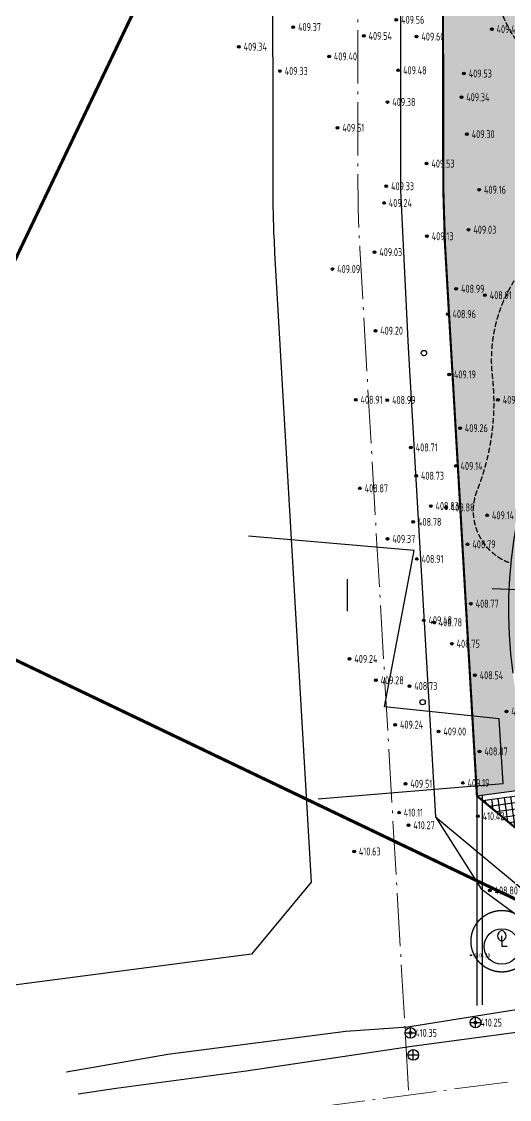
# Model space of a CAD drawing. Header units: millimetres. Extents: x 387826 to 388039216, y 3325062 to 3325368396.
# Drawn here: x 387516502 to 387562278, y 3324779552 to 3324880601 of the extents above; entities that cross this region are included whole.
import ezdxf
from ezdxf.enums import TextEntityAlignment as Align

# ---------------------------------------------------------------- set-up
doc = ezdxf.new("R2010")
doc.units = ezdxf.units.MM
doc.header["$LTSCALE"] = 1000
doc.header["$MEASUREMENT"] = 0
for name, pattern in [('000-Earth-MSCQ（不打印）$0$C2', [13.5, 10, -1.5, 0.5, -1.5]), ('000-Earth-MSCQ（不打印）$0$DASH', [0.35, 0.25, -0.1]), ('000-Earth-MSCQ（不打印）$0$DIVIDE2', [0.625, 0.25, -0.125, 0, -0.125, 0, -0.125]), ('C2', [13.5, 10, -1.5, 0.5, -1.5]), ('DASH', [0.35, 0.25, -0.1]), ('DIVIDE2', [0.625, 0.25, -0.125, 0, -0.125, 0, -0.125])]:
    doc.linetypes.add(name, pattern=pattern)
for name, color, linetype in [('0 Plan-Green C2', 75, 'DASH'), ('0 Plan-Green Hatch', 76, 'Continuous'), ('0 Plan-Hatch 1', 8, 'Continuous'), ('0 Plan-Light', 1, 'Continuous'), ('0 Plan-Pavedivide', 15, 'Continuous'), ('0 Plan-Road 2', 40, 'Continuous'), ('0-SITE', 7, 'Continuous'), ('0-非设计区域', 250, 'Continuous'), ('000-Earth-MSCQ（不打印）$0$0NT-Earth Building', 251, 'Continuous'), ('000-Earth-MSCQ（不打印）$0$0NT-Earth Legend', 250, 'Continuous'), ('000-Earth-MSCQ（不打印）$0$0NT-Earth Rord', 2, 'Continuous'), ('000-Earth-MSCQ（不打印）$0$0NT-Earth-Green tree', 63, 'Continuous'), ('000-Earth-MSCQ（不打印）$0$0NT-Redline', 1, '000-Earth-MSCQ（不打印）$0$DIVIDE2'), ('000-Earth-MSCQ（不打印）$0$GCD', 251, 'Continuous'), ('000-Earth-MSCQ（不打印）$0$GCD树', 7, 'Continuous'), ('000-Earth-MSCQ（不打印）$0$RD-红线', 7, 'Continuous'), ('000-Earth-MSCQ（不打印）$0$树范围', 251, 'Continuous'), ('0NT-Border', 21, 'DASH'), ('0NT-Redline', 1, 'DIVIDE2')]:
    doc.layers.add(name, color=color, linetype=linetype)
doc.layers.add('000-Earth-MSCQ（不打印）$0$RD-中线', color=1, linetype='000-Earth-MSCQ（不打印）$0$C2', lineweight=0)
doc.layers.add('RD-中线', color=1, linetype='C2', lineweight=0)
doc.layers.add('0NT-辅助线（不打印）', color=157, linetype='Continuous', plot=False)
doc.styles.add('000-Earth-MSCQ（不打印）$0$HZ', font='gbenor.shx', dxfattribs={"width": 0.8, "bigfont": 'hztxt.shx'})
doc.styles.add('000-Earth-MSCQ（不打印）$0$正等线体', font='simhei.ttf')

# ---------------------------------------------------------------- blocks, each defined once
blk = doc.blocks.new('2000')
at = {"layer": '0NT-辅助线（不打印）', "ltscale": 10}
blk.add_line((0, 3068), (0, -3068), dxfattribs=at)
blk = doc.blocks.new('000-Earth-MSCQ（不打印）$0$gc043')
for p, q in [((-1, 0), (1, 0)), ((0, -1), (0, 1))]:
    blk.add_line(p, q)
blk.add_circle((0, 0), 1)
blk = doc.blocks.new('000-Earth-MSCQ（不打印）$0$gc170')
at = {"linetype": 'Continuous'}
blk.add_circle((0, 0), 0.5, dxfattribs=at)
blk = doc.blocks.new('000-Earth-MSCQ（不打印）$0$gc200')
h = blk.add_hatch(color=256)
edge = h.paths.add_edge_path()
edge.add_arc((0, 0), 0.25, 0, 360)
blk.add_circle((0, 0), 0.25)
blk = doc.blocks.new('000-Earth-MSCQ（不打印）$0$gc143')
at = {"layer": '000-Earth-MSCQ（不打印）$0$0NT-Earth-Green tree'}
for p, q in [((0, 1), (0, 2)), ((0, 1), (0, 0)), ((1, 0), (0, 0))]:
    blk.add_line(p, q, dxfattribs=at)
at = {"layer": '000-Earth-MSCQ（不打印）$0$0NT-Earth-Green tree', "linetype": '000-Earth-MSCQ（不打印）$0$DASH'}
blk.add_circle((0, 1), 5.777, dxfattribs=at)
at = {"layer": '000-Earth-MSCQ（不打印）$0$0NT-Earth-Green tree'}
for centre, start, end in [((0.225, 2), 102.68038, 257.31962), ((-0.225, 2), 282.68038, 77.31962)]:
    blk.add_arc(centre, 1.025, start, end, dxfattribs=at)
blk = doc.blocks.new('000-Earth-MSCQ（不打印）')
at = {"layer": '000-Earth-MSCQ（不打印）$0$0NT-Earth Building', "flags": 128}
for points in [[(387520721, 3324782142), (387530226, 3324783808), (387546912, 3324785961), (387552741, 3324786370), (387567779, 3324788775), (387579793, 3324790052), (387589721, 3324790814), (387598654, 3324792024), (387601291, 3324792727), (387600907, 3324794168), (387617840, 3324795553), (387634357, 3324797873), (387640769, 3324799230), (387649253, 3324800804)], [(387544317, 3324807739), (387561675, 3324809177), (387561307, 3324815235), (387550552, 3324816369), (387553351, 3324831029), (387537800, 3324832364)]]:
    blk.add_lwpolyline(points, dxfattribs=at)
at = {"layer": '000-Earth-MSCQ（不打印）$0$0NT-Earth Rord', "color": 8}
blk.add_lwpolyline([(387552033, 3324893807), (387552063, 3324868731), (387552069, 3324864755), (387552782, 3324850055), (387555335, 3324806037), (387561084, 3324801279), (387570614, 3324793391), (387595709, 3324796739), (387645962, 3324804152), (387666309, 3324808574), (387684324, 3324814330), (387698925, 3324820143), (387705597, 3324824312, -0.0448259), (387717069, 3324835739, 0.0164464), (387733256, 3324845272, 0.0213039), (387753196, 3324859146, 0.0209961), (387778500, 3324880497, 0.0022573), (387807221, 3324906024, 0.0414719)], format="xyb", dxfattribs=at)
at = {"layer": '000-Earth-MSCQ（不打印）$0$0NT-Earth Rord', "color": 8, "flags": 128}
for points in [[(387790215, 3324888157), (387777723, 3324877273), (387767649, 3324868562), (387758627, 3324860781), (387752662, 3324855571), (387747446, 3324851660), (387736027, 3324842770), (387726800, 3324835027), (387713714, 3324822036), (387708514, 3324817913), (387691414, 3324810304), (387683238, 3324807016), (387667770, 3324802212), (387656747, 3324799398), (387632655, 3324795256), (387615975, 3324793065), (387598321, 3324790649), (387587299, 3324789161), (387577157, 3324787778), (387563166, 3324785843), (387553134, 3324784507), (387537561, 3324782188), (387525371, 3324780575), (387521821, 3324780050)], [(387555335, 3324806037), (387559618, 3324799296), (387568088, 3324793080), (387571294, 3324790788), (387574130, 3324790421)]]:
    blk.add_lwpolyline(points, dxfattribs=at)
at = {"layer": '000-Earth-MSCQ（不打印）$0$0NT-Redline', "ltscale": 2, "const_width": 200, "flags": 128}
blk.add_lwpolyline([(387727149, 3325038561), (387731947, 3325045522), (387732793, 3325048405), (387736658, 3325052380), (387738724, 3325053062), (387755596, 3325073700), (387757359, 3325075810), (387765031, 3325091176), (387763567, 3325091307), (387766674, 3325095973), (387768081, 3325098002), (387742439, 3325107401), (387733962, 3325100495), (387710761, 3325103573), (387709168, 3325096153), (387707062, 3325086343), (387667982, 3325089798), (387659067, 3324989866, -0.3880352), (387611316, 3324946127), (387565970, 3324946072), (387555981, 3324936059), (387556068, 3324865035), (387556223, 3324859820), (387559228, 3324808008), (387571720, 3324797668), (387579381, 3324798672), (387574233, 3324808495), (387578832, 3324814782), (387583345, 3324819564), (387587163, 3324822804), (387589540, 3324824523), (387592355, 3324826109), (387596137, 3324826850), (387597082, 3324832681), (387591571, 3324839025), (387608981, 3324853035), (387614411, 3324846804), (387614514, 3324846803), (387616795, 3324854896), (387623174, 3324853940), (387635096, 3324877615), (387637326, 3324880091), (387648093, 3324901769), (387653676, 3324913099), (387659030, 3324926313), (387666293, 3324933026), (387674563, 3324955273), (387674699, 3324955834), (387679274, 3324966056), (387692671, 3324988472), (387687672, 3324991570), (387699107, 3325013209), (387703731, 3325018963), (387707661, 3325021086), (387708979, 3325021533), (387713125, 3325024321), (387719878, 3325030250)], format="xyb", close=True, dxfattribs=at)
at = {"layer": '000-Earth-MSCQ（不打印）$0$RD-中线', "ltscale": 0.5, "flags": 128}
for points in [[(388022314, 3325363334), (388017166, 3325347164), (388004392, 3325306887), (387971320, 3325199118), (387960067, 3325162232, -0.0428905), (387909014, 3325035088), (387880970, 3324979543, -0.0950113), (387811952, 3324890064), (387779399, 3324861262, -0.1527071), (387615966, 3324788030), (387599394, 3324786062), (387481724, 3324770664)], [(388022314, 3325363334), (388017166, 3325347164), (388004392, 3325306887), (387971320, 3325199118), (387960067, 3325162232, -0.0428905), (387909014, 3325035088), (387880970, 3324979543, -0.0950113), (387811952, 3324890064), (387779399, 3324861262, -0.1527071), (387615966, 3324788030), (387599394, 3324786062), (387481724, 3324770664)], [(387547959, 3324954050), (387548068, 3324865025, 0.0141777), (387548236, 3324859357), (387552840, 3324779970)]]:
    blk.add_lwpolyline(points, format="xyb", dxfattribs=at)
at = {"layer": '000-Earth-MSCQ（不打印）$0$RD-红线', "color": 1, "ltscale": 10}
for p, q in [((387555981, 3324936059), (387556068, 3324865035)), ((387556223, 3324859820), (387559228, 3324808008))]:
    blk.add_line(p, q, dxfattribs=at)
at = {"layer": '000-Earth-MSCQ（不打印）$0$RD-红线', "color": 1, "ltscale": 10, "flags": 128}
for points in [[(387483510, 3324945971), (387538476, 3324946038), (387539971, 3324944540), (387539978, 3324938698), (387540068, 3324865015, 0.0141777), (387540249, 3324858894), (387543669, 3324799935), (387538067, 3324793166), (387533021, 3324792506)], [(387533021, 3324792506), (387515549, 3324790220, -0.0547178), (387512276, 3324790152), (387497190, 3324791491, 0.0547178), (387493917, 3324791423), (387481919, 3324789853)]]:
    blk.add_lwpolyline(points, format="xyb", dxfattribs=at)
blk.add_lwpolyline([(387559228, 3324808008), (387571822, 3324797584)], dxfattribs=at)
at = {"layer": '000-Earth-MSCQ（不打印）$0$RD-红线', "color": 1, "ltscale": 10}
blk.add_arc((387648068, 3324865147), 91986, 180.0703, 183.31936, dxfattribs=at)
at = {"layer": '000-Earth-MSCQ（不打印）$0$树范围', "linetype": 'Continuous'}
blk.add_circle((387561562, 3324793884), 1658, dxfattribs=at)
at = {"layer": '000-Earth-MSCQ（不打印）$0$0NT-Earth Legend', "linetype": 'Continuous', "xscale": 500, "yscale": 500, "zscale": 500}
for name, p in [('000-Earth-MSCQ（不打印）$0$gc170', (387554258, 3324849520)), ('000-Earth-MSCQ（不打印）$0$gc170', (387554127, 3324816793)), ('000-Earth-MSCQ（不打印）$0$gc043', (387559096, 3324786760)), ('000-Earth-MSCQ（不打印）$0$gc043', (387552985, 3324785786)), ('000-Earth-MSCQ（不打印）$0$gc043', (387553256, 3324783723))]:
    blk.add_blockref(name, p, dxfattribs=at)
at = {"layer": '000-Earth-MSCQ（不打印）$0$0NT-Earth-Green tree', "linetype": 'Continuous', "xscale": 500, "yscale": 500, "zscale": 1000}
blk.add_blockref('000-Earth-MSCQ（不打印）$0$gc143', (387561562, 3324793884), dxfattribs=at)
at = {"layer": '000-Earth-MSCQ（不打印）$0$GCD', "linetype": 'Continuous'}
ref = blk.add_blockref('000-Earth-MSCQ（不打印）$0$gc200', (387551663, 3324880770), dxfattribs=dict(at, xscale=500, yscale=500, zscale=500))
ref.add_attrib('height', '409.56', dxfattribs={"linetype": 'Continuous', "height": 750, "style": '000-Earth-MSCQ（不打印）$0$HZ', "width": 0.8}).set_placement((387552113, 3324880770), align=Align.MIDDLE_LEFT)
ref = blk.add_blockref('000-Earth-MSCQ（不打印）$0$gc200', (387541996, 3324880083), dxfattribs=dict(at, xscale=500, yscale=500, zscale=500))
ref.add_attrib('height', '409.37', dxfattribs={"linetype": 'Continuous', "height": 750, "style": '000-Earth-MSCQ（不打印）$0$HZ', "width": 0.8}).set_placement((387542446, 3324880083), align=Align.MIDDLE_LEFT)
ref = blk.add_blockref('000-Earth-MSCQ（不打印）$0$gc200', (387560617, 3324879892), dxfattribs=dict(at, xscale=500, yscale=500, zscale=500))
ref.add_attrib('height', '409.47', dxfattribs={"linetype": 'Continuous', "height": 750, "style": '000-Earth-MSCQ（不打印）$0$HZ', "width": 0.8}).set_placement((387561067, 3324879892), align=Align.MIDDLE_LEFT)
ref = blk.add_blockref('000-Earth-MSCQ（不打印）$0$gc200', (387548611, 3324879258), dxfattribs=dict(at, xscale=500, yscale=500, zscale=500))
ref.add_attrib('height', '409.54', dxfattribs={"linetype": 'Continuous', "height": 750, "style": '000-Earth-MSCQ（不打印）$0$HZ', "width": 0.8}).set_placement((387549061, 3324879258), align=Align.MIDDLE_LEFT)
ref = blk.add_blockref('000-Earth-MSCQ（不打印）$0$gc200', (387553566, 3324879193), dxfattribs=dict(at, xscale=500, yscale=500, zscale=500))
ref.add_attrib('height', '409.60', dxfattribs={"linetype": 'Continuous', "height": 750, "style": '000-Earth-MSCQ（不打印）$0$HZ', "width": 0.8}).set_placement((387554016, 3324879193), align=Align.MIDDLE_LEFT)
ref = blk.add_blockref('000-Earth-MSCQ（不打印）$0$gc200', (387536890, 3324878240), dxfattribs=dict(at, xscale=500, yscale=500, zscale=500))
ref.add_attrib('height', '409.34', dxfattribs={"linetype": 'Continuous', "height": 750, "style": '000-Earth-MSCQ（不打印）$0$HZ', "width": 0.8}).set_placement((387537340, 3324878240), align=Align.MIDDLE_LEFT)
ref = blk.add_blockref('000-Earth-MSCQ（不打印）$0$gc200', (387545356, 3324877335), dxfattribs=dict(at, xscale=500, yscale=500, zscale=500))
ref.add_attrib('height', '409.40', dxfattribs={"linetype": 'Continuous', "height": 750, "style": '000-Earth-MSCQ（不打印）$0$HZ', "width": 0.8}).set_placement((387545806, 3324877335), align=Align.MIDDLE_LEFT)
ref = blk.add_blockref('000-Earth-MSCQ（不打印）$0$gc200', (387540747, 3324875963), dxfattribs=dict(at, xscale=500, yscale=500, zscale=500))
ref.add_attrib('height', '409.33', dxfattribs={"linetype": 'Continuous', "height": 750, "style": '000-Earth-MSCQ（不打印）$0$HZ', "width": 0.8}).set_placement((387541197, 3324875963), align=Align.MIDDLE_LEFT)
ref = blk.add_blockref('000-Earth-MSCQ（不打印）$0$gc200', (387551847, 3324876032), dxfattribs=dict(at, xscale=500, yscale=500, zscale=500))
ref.add_attrib('height', '409.48', dxfattribs={"linetype": 'Continuous', "height": 750, "style": '000-Earth-MSCQ（不打印）$0$HZ', "width": 0.8}).set_placement((387552297, 3324876032), align=Align.MIDDLE_LEFT)
ref = blk.add_blockref('000-Earth-MSCQ（不打印）$0$gc200', (387558008, 3324875727), dxfattribs=dict(at, xscale=500, yscale=500, zscale=500))
ref.add_attrib('height', '409.53', dxfattribs={"linetype": 'Continuous', "height": 750, "style": '000-Earth-MSCQ（不打印）$0$HZ', "width": 0.8}).set_placement((387558458, 3324875727), align=Align.MIDDLE_LEFT)
ref = blk.add_blockref('000-Earth-MSCQ（不打印）$0$gc200', (387550834, 3324873058), dxfattribs=dict(at, xscale=500, yscale=500, zscale=500))
ref.add_attrib('height', '409.38', dxfattribs={"linetype": 'Continuous', "height": 750, "style": '000-Earth-MSCQ（不打印）$0$HZ', "width": 0.8}).set_placement((387551284, 3324873058), align=Align.MIDDLE_LEFT)
ref = blk.add_blockref('000-Earth-MSCQ（不打印）$0$gc200', (387557776, 3324873505), dxfattribs=dict(at, xscale=500, yscale=500, zscale=500))
ref.add_attrib('height', '409.34', dxfattribs={"linetype": 'Continuous', "height": 750, "style": '000-Earth-MSCQ（不打印）$0$HZ', "width": 0.8}).set_placement((387558226, 3324873505), align=Align.MIDDLE_LEFT)
ref = blk.add_blockref('000-Earth-MSCQ（不打印）$0$gc200', (387546155, 3324870642), dxfattribs=dict(at, xscale=500, yscale=500, zscale=500))
ref.add_attrib('height', '409.51', dxfattribs={"linetype": 'Continuous', "height": 750, "style": '000-Earth-MSCQ（不打印）$0$HZ', "width": 0.8}).set_placement((387546605, 3324870642), align=Align.MIDDLE_LEFT)
ref = blk.add_blockref('000-Earth-MSCQ（不打印）$0$gc200', (387558288, 3324870044), dxfattribs=dict(at, xscale=500, yscale=500, zscale=500))
ref.add_attrib('height', '409.30', dxfattribs={"linetype": 'Continuous', "height": 750, "style": '000-Earth-MSCQ（不打印）$0$HZ', "width": 0.8}).set_placement((387558738, 3324870044), align=Align.MIDDLE_LEFT)
ref = blk.add_blockref('000-Earth-MSCQ（不打印）$0$gc200', (387554508, 3324867285), dxfattribs=dict(at, xscale=500, yscale=500, zscale=500))
ref.add_attrib('height', '409.53', dxfattribs={"linetype": 'Continuous', "height": 750, "style": '000-Earth-MSCQ（不打印）$0$HZ', "width": 0.8}).set_placement((387554958, 3324867285), align=Align.MIDDLE_LEFT)
ref = blk.add_blockref('000-Earth-MSCQ（不打印）$0$gc200', (387550722, 3324865163), dxfattribs=dict(at, xscale=500, yscale=500, zscale=500))
ref.add_attrib('height', '409.33', dxfattribs={"linetype": 'Continuous', "height": 750, "style": '000-Earth-MSCQ（不打印）$0$HZ', "width": 0.8}).set_placement((387551172, 3324865163), align=Align.MIDDLE_LEFT)
ref = blk.add_blockref('000-Earth-MSCQ（不打印）$0$gc200', (387559443, 3324864837), dxfattribs=dict(at, xscale=500, yscale=500, zscale=500))
ref.add_attrib('height', '409.16', dxfattribs={"linetype": 'Continuous', "height": 750, "style": '000-Earth-MSCQ（不打印）$0$HZ', "width": 0.8}).set_placement((387559893, 3324864837), align=Align.MIDDLE_LEFT)
ref = blk.add_blockref('000-Earth-MSCQ（不打印）$0$gc200', (387550511, 3324863592), dxfattribs=dict(at, xscale=500, yscale=500, zscale=500))
ref.add_attrib('height', '409.24', dxfattribs={"linetype": 'Continuous', "height": 750, "style": '000-Earth-MSCQ（不打印）$0$HZ', "width": 0.8}).set_placement((387550961, 3324863592), align=Align.MIDDLE_LEFT)
ref = blk.add_blockref('000-Earth-MSCQ（不打印）$0$gc200', (387558443, 3324861087), dxfattribs=dict(at, xscale=500, yscale=500, zscale=500))
ref.add_attrib('height', '409.03', dxfattribs={"linetype": 'Continuous', "height": 750, "style": '000-Earth-MSCQ（不打印）$0$HZ', "width": 0.8}).set_placement((387558893, 3324861087), align=Align.MIDDLE_LEFT)
ref = blk.add_blockref('000-Earth-MSCQ（不打印）$0$gc200', (387554538, 3324860474), dxfattribs=dict(at, xscale=500, yscale=500, zscale=500))
ref.add_attrib('height', '409.13', dxfattribs={"linetype": 'Continuous', "height": 750, "style": '000-Earth-MSCQ（不打印）$0$HZ', "width": 0.8}).set_placement((387554988, 3324860474), align=Align.MIDDLE_LEFT)
ref = blk.add_blockref('000-Earth-MSCQ（不打印）$0$gc200', (387549616, 3324858986), dxfattribs=dict(at, xscale=500, yscale=500, zscale=500))
ref.add_attrib('height', '409.03', dxfattribs={"linetype": 'Continuous', "height": 750, "style": '000-Earth-MSCQ（不打印）$0$HZ', "width": 0.8}).set_placement((387550066, 3324858986), align=Align.MIDDLE_LEFT)
ref = blk.add_blockref('000-Earth-MSCQ（不打印）$0$gc200', (387545664, 3324857402), dxfattribs=dict(at, xscale=500, yscale=500, zscale=500))
ref.add_attrib('height', '409.09', dxfattribs={"linetype": 'Continuous', "height": 750, "style": '000-Earth-MSCQ（不打印）$0$HZ', "width": 0.8}).set_placement((387546114, 3324857402), align=Align.MIDDLE_LEFT)
ref = blk.add_blockref('000-Earth-MSCQ（不打印）$0$gc200', (387557287, 3324855550), dxfattribs=dict(at, xscale=500, yscale=500, zscale=500))
ref.add_attrib('height', '408.99', dxfattribs={"linetype": 'Continuous', "height": 750, "style": '000-Earth-MSCQ（不打印）$0$HZ', "width": 0.8}).set_placement((387557737, 3324855550), align=Align.MIDDLE_LEFT)
ref = blk.add_blockref('000-Earth-MSCQ（不打印）$0$gc200', (387559982, 3324854945), dxfattribs=dict(at, xscale=500, yscale=500, zscale=500))
ref.add_attrib('height', '408.91', dxfattribs={"linetype": 'Continuous', "height": 750, "style": '000-Earth-MSCQ（不打印）$0$HZ', "width": 0.8}).set_placement((387560432, 3324854945), align=Align.MIDDLE_LEFT)
ref = blk.add_blockref('000-Earth-MSCQ（不打印）$0$gc200', (387556487, 3324853180), dxfattribs=dict(at, xscale=500, yscale=500, zscale=500))
ref.add_attrib('height', '408.96', dxfattribs={"linetype": 'Continuous', "height": 750, "style": '000-Earth-MSCQ（不打印）$0$HZ', "width": 0.8}).set_placement((387556937, 3324853180), align=Align.MIDDLE_LEFT)
ref = blk.add_blockref('000-Earth-MSCQ（不打印）$0$gc200', (387549703, 3324851616), dxfattribs=dict(at, xscale=500, yscale=500, zscale=500))
ref.add_attrib('height', '409.20', dxfattribs={"linetype": 'Continuous', "height": 750, "style": '000-Earth-MSCQ（不打印）$0$HZ', "width": 0.8}).set_placement((387550153, 3324851616), align=Align.MIDDLE_LEFT)
ref = blk.add_blockref('000-Earth-MSCQ（不打印）$0$gc200', (387556617, 3324847520), dxfattribs=dict(at, xscale=500, yscale=500, zscale=500))
ref.add_attrib('height', '409.19', dxfattribs={"linetype": 'Continuous', "height": 750, "style": '000-Earth-MSCQ（不打印）$0$HZ', "width": 0.8}).set_placement((387557067, 3324847520), align=Align.MIDDLE_LEFT)
ref = blk.add_blockref('000-Earth-MSCQ（不打印）$0$gc200', (387547854, 3324845144), dxfattribs=dict(at, xscale=500, yscale=500, zscale=500))
ref.add_attrib('height', '408.91', dxfattribs={"linetype": 'Continuous', "height": 750, "style": '000-Earth-MSCQ（不打印）$0$HZ', "width": 0.8}).set_placement((387548304, 3324845144), align=Align.MIDDLE_LEFT)
ref = blk.add_blockref('000-Earth-MSCQ（不打印）$0$gc200', (387550817, 3324845116), dxfattribs=dict(at, xscale=500, yscale=500, zscale=500))
ref.add_attrib('height', '408.99', dxfattribs={"linetype": 'Continuous', "height": 750, "style": '000-Earth-MSCQ（不打印）$0$HZ', "width": 0.8}).set_placement((387551267, 3324845116), align=Align.MIDDLE_LEFT)
ref = blk.add_blockref('000-Earth-MSCQ（不打印）$0$gc200', (387561200, 3324845140), dxfattribs=dict(at, xscale=500, yscale=500, zscale=500))
ref.add_attrib('height', '409.03', dxfattribs={"linetype": 'Continuous', "height": 750, "style": '000-Earth-MSCQ（不打印）$0$HZ', "width": 0.8}).set_placement((387561650, 3324845140), align=Align.MIDDLE_LEFT)
ref = blk.add_blockref('000-Earth-MSCQ（不打印）$0$gc200', (387557645, 3324842484), dxfattribs=dict(at, xscale=500, yscale=500, zscale=500))
ref.add_attrib('height', '409.26', dxfattribs={"linetype": 'Continuous', "height": 750, "style": '000-Earth-MSCQ（不打印）$0$HZ', "width": 0.8}).set_placement((387558095, 3324842484), align=Align.MIDDLE_LEFT)
ref = blk.add_blockref('000-Earth-MSCQ（不打印）$0$gc200', (387553033, 3324840676), dxfattribs=dict(at, xscale=500, yscale=500, zscale=500))
ref.add_attrib('height', '408.71', dxfattribs={"linetype": 'Continuous', "height": 750, "style": '000-Earth-MSCQ（不打印）$0$HZ', "width": 0.8}).set_placement((387553483, 3324840676), align=Align.MIDDLE_LEFT)
ref = blk.add_blockref('000-Earth-MSCQ（不打印）$0$gc200', (387557240, 3324838941), dxfattribs=dict(at, xscale=500, yscale=500, zscale=500))
ref.add_attrib('height', '409.14', dxfattribs={"linetype": 'Continuous', "height": 750, "style": '000-Earth-MSCQ（不打印）$0$HZ', "width": 0.8}).set_placement((387557690, 3324838941), align=Align.MIDDLE_LEFT)
ref = blk.add_blockref('000-Earth-MSCQ（不打印）$0$gc200', (387553525, 3324838020), dxfattribs=dict(at, xscale=500, yscale=500, zscale=500))
ref.add_attrib('height', '408.73', dxfattribs={"linetype": 'Continuous', "height": 750, "style": '000-Earth-MSCQ（不打印）$0$HZ', "width": 0.8}).set_placement((387553975, 3324838020), align=Align.MIDDLE_LEFT)
ref = blk.add_blockref('000-Earth-MSCQ（不打印）$0$gc200', (387548246, 3324836845), dxfattribs=dict(at, xscale=500, yscale=500, zscale=500))
ref.add_attrib('height', '408.87', dxfattribs={"linetype": 'Continuous', "height": 750, "style": '000-Earth-MSCQ（不打印）$0$HZ', "width": 0.8}).set_placement((387548696, 3324836845), align=Align.MIDDLE_LEFT)
ref = blk.add_blockref('000-Earth-MSCQ（不打印）$0$gc200', (387554892, 3324835185), dxfattribs=dict(at, xscale=500, yscale=500, zscale=500))
ref.add_attrib('height', '408.83', dxfattribs={"linetype": 'Continuous', "height": 750, "style": '000-Earth-MSCQ（不打印）$0$HZ', "width": 0.8}).set_placement((387555342, 3324835185), align=Align.MIDDLE_LEFT)
ref = blk.add_blockref('000-Earth-MSCQ（不打印）$0$gc200', (387556330, 3324835052), dxfattribs=dict(at, xscale=500, yscale=500, zscale=500))
ref.add_attrib('height', '408.88', dxfattribs={"linetype": 'Continuous', "height": 750, "style": '000-Earth-MSCQ（不打印）$0$HZ', "width": 0.8}).set_placement((387556780, 3324835052), align=Align.MIDDLE_LEFT)
ref = blk.add_blockref('000-Earth-MSCQ（不打印）$0$gc200', (387560189, 3324834316), dxfattribs=dict(at, xscale=500, yscale=500, zscale=500))
ref.add_attrib('height', '409.14', dxfattribs={"linetype": 'Continuous', "height": 750, "style": '000-Earth-MSCQ（不打印）$0$HZ', "width": 0.8}).set_placement((387560639, 3324834316), align=Align.MIDDLE_LEFT)
ref = blk.add_blockref('000-Earth-MSCQ（不打印）$0$gc200', (387553253, 3324833695), dxfattribs=dict(at, xscale=500, yscale=500, zscale=500))
ref.add_attrib('height', '408.78', dxfattribs={"linetype": 'Continuous', "height": 750, "style": '000-Earth-MSCQ（不打印）$0$HZ', "width": 0.8}).set_placement((387553703, 3324833695), align=Align.MIDDLE_LEFT)
ref = blk.add_blockref('000-Earth-MSCQ（不打印）$0$gc200', (387550841, 3324832099), dxfattribs=dict(at, xscale=500, yscale=500, zscale=500))
ref.add_attrib('height', '409.37', dxfattribs={"linetype": 'Continuous', "height": 750, "style": '000-Earth-MSCQ（不打印）$0$HZ', "width": 0.8}).set_placement((387551291, 3324832099), align=Align.MIDDLE_LEFT)
ref = blk.add_blockref('000-Earth-MSCQ（不打印）$0$gc200', (387558350, 3324831595), dxfattribs=dict(at, xscale=500, yscale=500, zscale=500))
ref.add_attrib('height', '408.79', dxfattribs={"linetype": 'Continuous', "height": 750, "style": '000-Earth-MSCQ（不打印）$0$HZ', "width": 0.8}).set_placement((387558800, 3324831595), align=Align.MIDDLE_LEFT)
ref = blk.add_blockref('000-Earth-MSCQ（不打印）$0$gc200', (387553576, 3324830220), dxfattribs=dict(at, xscale=500, yscale=500, zscale=500))
ref.add_attrib('height', '408.91', dxfattribs={"linetype": 'Continuous', "height": 750, "style": '000-Earth-MSCQ（不打印）$0$HZ', "width": 0.8}).set_placement((387554026, 3324830220), align=Align.MIDDLE_LEFT)
ref = blk.add_blockref('000-Earth-MSCQ（不打印）$0$gc200', (387558659, 3324826028), dxfattribs=dict(at, xscale=500, yscale=500, zscale=500))
ref.add_attrib('height', '408.77', dxfattribs={"linetype": 'Continuous', "height": 750, "style": '000-Earth-MSCQ（不打印）$0$HZ', "width": 0.8}).set_placement((387559109, 3324826028), align=Align.MIDDLE_LEFT)
ref = blk.add_blockref('000-Earth-MSCQ（不打印）$0$gc200', (387554230, 3324824470), dxfattribs=dict(at, xscale=500, yscale=500, zscale=500))
ref.add_attrib('height', '409.48', dxfattribs={"linetype": 'Continuous', "height": 750, "style": '000-Earth-MSCQ（不打印）$0$HZ', "width": 0.8}).set_placement((387554680, 3324824470), align=Align.MIDDLE_LEFT)
ref = blk.add_blockref('000-Earth-MSCQ（不打印）$0$gc200', (387555194, 3324824277), dxfattribs=dict(at, xscale=500, yscale=500, zscale=500))
ref.add_attrib('height', '408.78', dxfattribs={"linetype": 'Continuous', "height": 750, "style": '000-Earth-MSCQ（不打印）$0$HZ', "width": 0.8}).set_placement((387555644, 3324824277), align=Align.MIDDLE_LEFT)
ref = blk.add_blockref('000-Earth-MSCQ（不打印）$0$gc200', (387556870, 3324822277), dxfattribs=dict(at, xscale=500, yscale=500, zscale=500))
ref.add_attrib('height', '408.75', dxfattribs={"linetype": 'Continuous', "height": 750, "style": '000-Earth-MSCQ（不打印）$0$HZ', "width": 0.8}).set_placement((387557320, 3324822277), align=Align.MIDDLE_LEFT)
ref = blk.add_blockref('000-Earth-MSCQ（不打印）$0$gc200', (387547275, 3324820855), dxfattribs=dict(at, xscale=500, yscale=500, zscale=500))
ref.add_attrib('height', '409.24', dxfattribs={"linetype": 'Continuous', "height": 750, "style": '000-Earth-MSCQ（不打印）$0$HZ', "width": 0.8}).set_placement((387547725, 3324820855), align=Align.MIDDLE_LEFT)
ref = blk.add_blockref('000-Earth-MSCQ（不打印）$0$gc200', (387559035, 3324819318), dxfattribs=dict(at, xscale=500, yscale=500, zscale=500))
ref.add_attrib('height', '408.54', dxfattribs={"linetype": 'Continuous', "height": 750, "style": '000-Earth-MSCQ（不打印）$0$HZ', "width": 0.8}).set_placement((387559485, 3324819318), align=Align.MIDDLE_LEFT)
ref = blk.add_blockref('000-Earth-MSCQ（不打印）$0$gc200', (387549743, 3324818850), dxfattribs=dict(at, xscale=500, yscale=500, zscale=500))
ref.add_attrib('height', '409.28', dxfattribs={"linetype": 'Continuous', "height": 750, "style": '000-Earth-MSCQ（不打印）$0$HZ', "width": 0.8}).set_placement((387550193, 3324818850), align=Align.MIDDLE_LEFT)
ref = blk.add_blockref('000-Earth-MSCQ（不打印）$0$gc200', (387552896, 3324818305), dxfattribs=dict(at, xscale=500, yscale=500, zscale=500))
ref.add_attrib('height', '408.73', dxfattribs={"linetype": 'Continuous', "height": 750, "style": '000-Earth-MSCQ（不打印）$0$HZ', "width": 0.8}).set_placement((387553346, 3324818305), align=Align.MIDDLE_LEFT)
ref = blk.add_blockref('000-Earth-MSCQ（不打印）$0$gc200', (387561995, 3324815927), dxfattribs=dict(at, xscale=500, yscale=500, zscale=500))
ref.add_attrib('height', '408.96', dxfattribs={"linetype": 'Continuous', "height": 750, "style": '000-Earth-MSCQ（不打印）$0$HZ', "width": 0.8}).set_placement((387562445, 3324815927), align=Align.MIDDLE_LEFT)
ref = blk.add_blockref('000-Earth-MSCQ（不打印）$0$gc200', (387551559, 3324814680), dxfattribs=dict(at, xscale=500, yscale=500, zscale=500))
ref.add_attrib('height', '409.24', dxfattribs={"linetype": 'Continuous', "height": 750, "style": '000-Earth-MSCQ（不打印）$0$HZ', "width": 0.8}).set_placement((387552009, 3324814680), align=Align.MIDDLE_LEFT)
ref = blk.add_blockref('000-Earth-MSCQ（不打印）$0$gc200', (387555632, 3324814044), dxfattribs=dict(at, xscale=500, yscale=500, zscale=500))
ref.add_attrib('height', '409.00', dxfattribs={"linetype": 'Continuous', "height": 750, "style": '000-Earth-MSCQ（不打印）$0$HZ', "width": 0.8}).set_placement((387556082, 3324814044), align=Align.MIDDLE_LEFT)
ref = blk.add_blockref('000-Earth-MSCQ（不打印）$0$gc200', (387559477, 3324812180), dxfattribs=dict(at, xscale=500, yscale=500, zscale=500))
ref.add_attrib('height', '408.87', dxfattribs={"linetype": 'Continuous', "height": 750, "style": '000-Earth-MSCQ（不打印）$0$HZ', "width": 0.8}).set_placement((387559927, 3324812180), align=Align.MIDDLE_LEFT)
ref = blk.add_blockref('000-Earth-MSCQ（不打印）$0$gc200', (387552533, 3324809148), dxfattribs=dict(at, xscale=500, yscale=500, zscale=500))
ref.add_attrib('height', '409.51', dxfattribs={"linetype": 'Continuous', "height": 750, "style": '000-Earth-MSCQ（不打印）$0$HZ', "width": 0.8}).set_placement((387552983, 3324809148), align=Align.MIDDLE_LEFT)
ref = blk.add_blockref('000-Earth-MSCQ（不打印）$0$gc200', (387557893, 3324809222), dxfattribs=dict(at, xscale=500, yscale=500, zscale=500))
ref.add_attrib('height', '409.19', dxfattribs={"linetype": 'Continuous', "height": 750, "style": '000-Earth-MSCQ（不打印）$0$HZ', "width": 0.8}).set_placement((387558343, 3324809222), align=Align.MIDDLE_LEFT)
ref = blk.add_blockref('000-Earth-MSCQ（不打印）$0$gc200', (387551921, 3324806440), dxfattribs=dict(at, xscale=500, yscale=500, zscale=500))
ref.add_attrib('height', '410.11', dxfattribs={"linetype": 'Continuous', "height": 750, "style": '000-Earth-MSCQ（不打印）$0$HZ', "width": 0.8}).set_placement((387552371, 3324806440), align=Align.MIDDLE_LEFT)
ref = blk.add_blockref('000-Earth-MSCQ（不打印）$0$gc200', (387559313, 3324806108), dxfattribs=dict(at, xscale=500, yscale=500, zscale=500))
ref.add_attrib('height', '410.42', dxfattribs={"linetype": 'Continuous', "height": 750, "style": '000-Earth-MSCQ（不打印）$0$HZ', "width": 0.8}).set_placement((387559763, 3324806108), align=Align.MIDDLE_LEFT)
ref = blk.add_blockref('000-Earth-MSCQ（不打印）$0$gc200', (387552811, 3324805261), dxfattribs=dict(at, xscale=500, yscale=500, zscale=500))
ref.add_attrib('height', '410.27', dxfattribs={"linetype": 'Continuous', "height": 750, "style": '000-Earth-MSCQ（不打印）$0$HZ', "width": 0.8}).set_placement((387553261, 3324805261), align=Align.MIDDLE_LEFT)
ref = blk.add_blockref('000-Earth-MSCQ（不打印）$0$gc200', (387547703, 3324802795), dxfattribs=dict(at, xscale=500, yscale=500, zscale=500))
ref.add_attrib('height', '410.63', dxfattribs={"linetype": 'Continuous', "height": 750, "style": '000-Earth-MSCQ（不打印）$0$HZ', "width": 0.8}).set_placement((387548153, 3324802795), align=Align.MIDDLE_LEFT)
ref = blk.add_blockref('000-Earth-MSCQ（不打印）$0$gc200', (387560436, 3324799141), dxfattribs=dict(at, xscale=500, yscale=500, zscale=500))
ref.add_attrib('height', '408.80', dxfattribs={"linetype": 'Continuous', "height": 750, "style": '000-Earth-MSCQ（不打印）$0$HZ', "width": 0.8}).set_placement((387560886, 3324799141), align=Align.MIDDLE_LEFT)
ref = blk.add_blockref('000-Earth-MSCQ（不打印）$0$gc200', (387558674, 3324793073), dxfattribs=dict(at, xscale=200, yscale=200, zscale=200))
ref.add_attrib('height', '410.30', dxfattribs={"layer": '000-Earth-MSCQ（不打印）$0$GCD树', "linetype": 'Continuous', "height": 400, "style": '000-Earth-MSCQ（不打印）$0$正等线体', "width": 0.8}).set_placement((387558914, 3324793073), align=Align.MIDDLE_LEFT)
ref = blk.add_blockref('000-Earth-MSCQ（不打印）$0$gc200', (387552985, 3324785786), dxfattribs=dict(at, xscale=500, yscale=500, zscale=500))
ref.add_attrib('height', '410.35', dxfattribs={"linetype": 'Continuous', "height": 750, "style": '000-Earth-MSCQ（不打印）$0$HZ', "width": 0.8}).set_placement((387553435, 3324785786), align=Align.MIDDLE_LEFT)
ref = blk.add_blockref('000-Earth-MSCQ（不打印）$0$gc200', (387559096, 3324786760), dxfattribs=dict(at, xscale=500, yscale=500, zscale=500))
ref.add_attrib('height', '410.25', dxfattribs={"linetype": 'Continuous', "height": 750, "style": '000-Earth-MSCQ（不打印）$0$HZ', "width": 0.8}).set_placement((387559546, 3324786760), align=Align.MIDDLE_LEFT)

msp = doc.modelspace()

# ---------------------------------------------------------------- hatches: boundary and pattern name
at = {"layer": '0 Plan-Green Hatch', "ltscale": 10}
h = msp.add_hatch(dxfattribs=at)
h.set_pattern_fill('GRASS', color=256, scale=400, double=1)
h.set_pattern_definition([(90, (387910883.6, 3325096422.7), (-798.2364, 798.2364), [211.6645, -1384.808]), (45, (387910883.6, 3325096422.7), (-798.237, 798.237), [211.6645, -917.213]), (135, (387910883.6, 3325096422.7), (-798.237, -798.237), [211.6645, -917.213])])
edge = h.paths.add_edge_path()
edge.add_line((387564087, 3324808679), (387562590, 3324819517))
edge.add_arc((387605680, 3324825470), 43500, 114.11347, 187.865, ccw=False)
edge.add_arc((387581781, 3324878865), 15000, 294.11347, 372.90954)
edge.add_line((387596401, 3324882216), (387591598, 3324881444))
edge.add_arc((387632666, 3324896181), 43631, 171.4451, 199.7405, ccw=False)
edge.add_line((387589520, 3324902672), (387585472, 3324902672))
edge.add_line((387585472, 3324902672), (387585472, 3324896072))
edge.add_line((387585472, 3324896072), (387583771, 3324896072))
edge.add_line((387583771, 3324896072), (387583772, 3324893072))
edge.add_line((387583772, 3324893072), (387584322, 3324893072))
edge.add_line((387584322, 3324893072), (387584322, 3324886222))
edge.add_line((387584322, 3324886222), (387575072, 3324886222))
edge.add_line((387575072, 3324886222), (387575072, 3324893072))
edge.add_line((387575072, 3324893072), (387576922, 3324893072))
edge.add_line((387576922, 3324893072), (387576922, 3324896072))
edge.add_line((387576922, 3324896072), (387573922, 3324896072))
edge.add_line((387573922, 3324896072), (387573922, 3324902672))
edge.add_line((387573922, 3324902672), (387563512, 3324902672))
edge.add_line((387563512, 3324902672), (387563512, 3324906272))
edge.add_line((387563512, 3324906272), (387558012, 3324906272))
edge.add_line((387558012, 3324906272), (387558012, 3324931572))
edge.add_line((387558012, 3324931572), (387563512, 3324931572))
edge.add_line((387563512, 3324931572), (387563512, 3324932400))
edge.add_line((387563512, 3324932400), (387563836, 3324932725))
edge.add_line((387563836, 3324932725), (387559942, 3324936609))
edge.add_line((387559942, 3324936609), (387565450, 3324942131))
edge.add_line((387565450, 3324942131), (387569344, 3324938247))
edge.add_line((387569344, 3324938247), (387569668, 3324938572))
edge.add_line((387569668, 3324938572), (387569853, 3324938572))
edge.add_line((387569853, 3324938572), (387569853, 3324944072))
edge.add_line((387569853, 3324944072), (387580153, 3324944072))
edge.add_line((387580153, 3324944072), (387580153, 3324938572))
edge.add_line((387580153, 3324938572), (387580503, 3324938572))
edge.add_arc((387564914, 3324960011), 26508, 306.02219, 323.97781)
edge.add_line((387586353, 3324944422), (387586353, 3324946072))
edge.add_line((387586353, 3324946072), (387565970, 3324946072))
edge.add_line((387565970, 3324946072), (387555981, 3324936059))
edge.add_line((387555981, 3324936059), (387556083, 3324865035))
edge.add_line((387556083, 3324865035), (387556223, 3324859820))
edge.add_line((387556223, 3324859820), (387559228, 3324808008))
edge.add_line((387559228, 3324808008), (387564087, 3324808679))
at = {"layer": '0 Plan-Hatch 1', "ltscale": 10}
h = msp.add_hatch(dxfattribs=at)
h.set_pattern_fill('_USER', color=256, scale=600, double=1, pattern_type=0)
h.set_pattern_definition([(7.865, (387568944.53, 3324808845.1), (-82.104, 594.356), []), (97.865, (387568944.53, 3324808845.1), (-594.356, -82.104), [])])
h.paths.add_polyline_path([(387559750, 3324807575), (387568945, 3324808845), (387575714, 3324798093), (387571822, 3324797584)])

# ---------------------------------------------------------------- linework, layer by layer
at = {"layer": '0 Plan-Green C2', "ltscale": 2, "flags": 128}
msp.add_lwpolyline([(387549031, 3324934292, -0.1272311), (387549707, 3324929263, 0.065844), (387549746, 3324926060, -0.0965322), (387549282, 3324916586, 0.3186603), (387557200, 3324896506, -0.2410958), (387560004, 3324891602, 0.033088), (387560895, 3324883707, 0.1744845), (387565071, 3324876480, -0.2760175), (387567121, 3324870514, 0.0847176), (387566927, 3324865519, -0.2325786), (387564607, 3324858670, 0.2277029), (387560661, 3324847369, -0.1225966), (387559235, 3324836647, 0.429401), (387562400, 3324829837, 0.3111162)], format="xyb", dxfattribs=at)
at = {"layer": '0 Plan-Hatch 1', "ltscale": 10}
msp.add_line((387547057, 3324828334), (387547057, 3324825334), dxfattribs=at)
at = {"layer": '0 Plan-Pavedivide', "ltscale": 10}
for p, q in [((387559750, 3324807575), (387568945, 3324808845)), ((387559728, 3324808008), (387559728, 3324788411))]:
    msp.add_line(p, q, dxfattribs=at)
at = {"layer": '0 Plan-Road 2', "ltscale": 10}
for q in [(387564087, 3324808679), (387559228, 3324788345)]:
    msp.add_line((387559228, 3324808008), q, dxfattribs=at)
msp.add_arc((387605680, 3324825470), 43500, 114.11347, 187.865, dxfattribs=at)
at = {"layer": '0-非设计区域', "ltscale": 10}
msp.add_lwpolyline([(387687294, 3325161743), (387779136, 3325117829), (387724265, 3325003071), (387706528, 3325011552), (387651681, 3324896843), (387648024, 3324898592), (387593153, 3324783833), (387501311, 3324827747), (387556182, 3324942505), (387559839, 3324940757), (387614710, 3325055515), (387632447, 3325047034)], close=True, dxfattribs=at)
at = {"layer": '0NT-Border', "linetype": 'DASH', "ltscale": 4, "const_width": 300}
msp.add_lwpolyline([(387648024, 3324898592), (387593153, 3324783833), (387501311, 3324827747), (387556182, 3324942505), (387559839, 3324940757)], dxfattribs=at)
at = {"layer": '0NT-Redline', "ltscale": 2, "const_width": 200, "flags": 128}
msp.add_lwpolyline([(387727149, 3325038561), (387731947, 3325045522), (387732793, 3325048405), (387736658, 3325052380), (387738724, 3325053062), (387755596, 3325073700), (387757359, 3325075810), (387765031, 3325091176), (387763567, 3325091307), (387766674, 3325095973), (387768081, 3325098002), (387742439, 3325107401), (387733962, 3325100495), (387710761, 3325103573), (387709168, 3325096153), (387707062, 3325086343), (387667982, 3325089798), (387659067, 3324989866, -0.3880352), (387611316, 3324946127), (387565970, 3324946072), (387555981, 3324936059), (387556068, 3324865035), (387556223, 3324859820), (387559228, 3324808008), (387571720, 3324797668), (387579381, 3324798672), (387574233, 3324808495), (387578832, 3324814782), (387583345, 3324819564), (387587163, 3324822804), (387589540, 3324824523), (387592355, 3324826109), (387596137, 3324826850), (387597082, 3324832681), (387591571, 3324839025), (387608981, 3324853035), (387614411, 3324846804), (387614514, 3324846803), (387616795, 3324854896), (387623174, 3324853940), (387635096, 3324877615), (387637326, 3324880091), (387648093, 3324901769), (387653676, 3324913099), (387659030, 3324926313), (387666293, 3324933026), (387674563, 3324955273), (387674699, 3324955834), (387679274, 3324966056), (387692671, 3324988472), (387687672, 3324991570), (387699107, 3325013209), (387703731, 3325018963), (387707661, 3325021086), (387708979, 3325021533), (387713125, 3325024321), (387719878, 3325030250)], format="xyb", close=True, dxfattribs=at)
at = {"layer": 'RD-中线', "ltscale": 0.5, "flags": 128}
msp.add_lwpolyline([(387547959, 3324954050), (387548068, 3324865025, 0.0141777), (387548236, 3324859357), (387552840, 3324779970)], format="xyb", dxfattribs=at)

# ---------------------------------------------------------------- block references
at = {"layer": '0 Plan-Light', "rotation": 87.4634750613081}
msp.add_blockref('2000', (387563722, 3324827329), dxfattribs=at)
at = {"layer": '0-SITE', "ltscale": 10}
msp.add_blockref('000-Earth-MSCQ（不打印）', (0, 0), dxfattribs=at)

doc.saveas('drawing.dxf')
